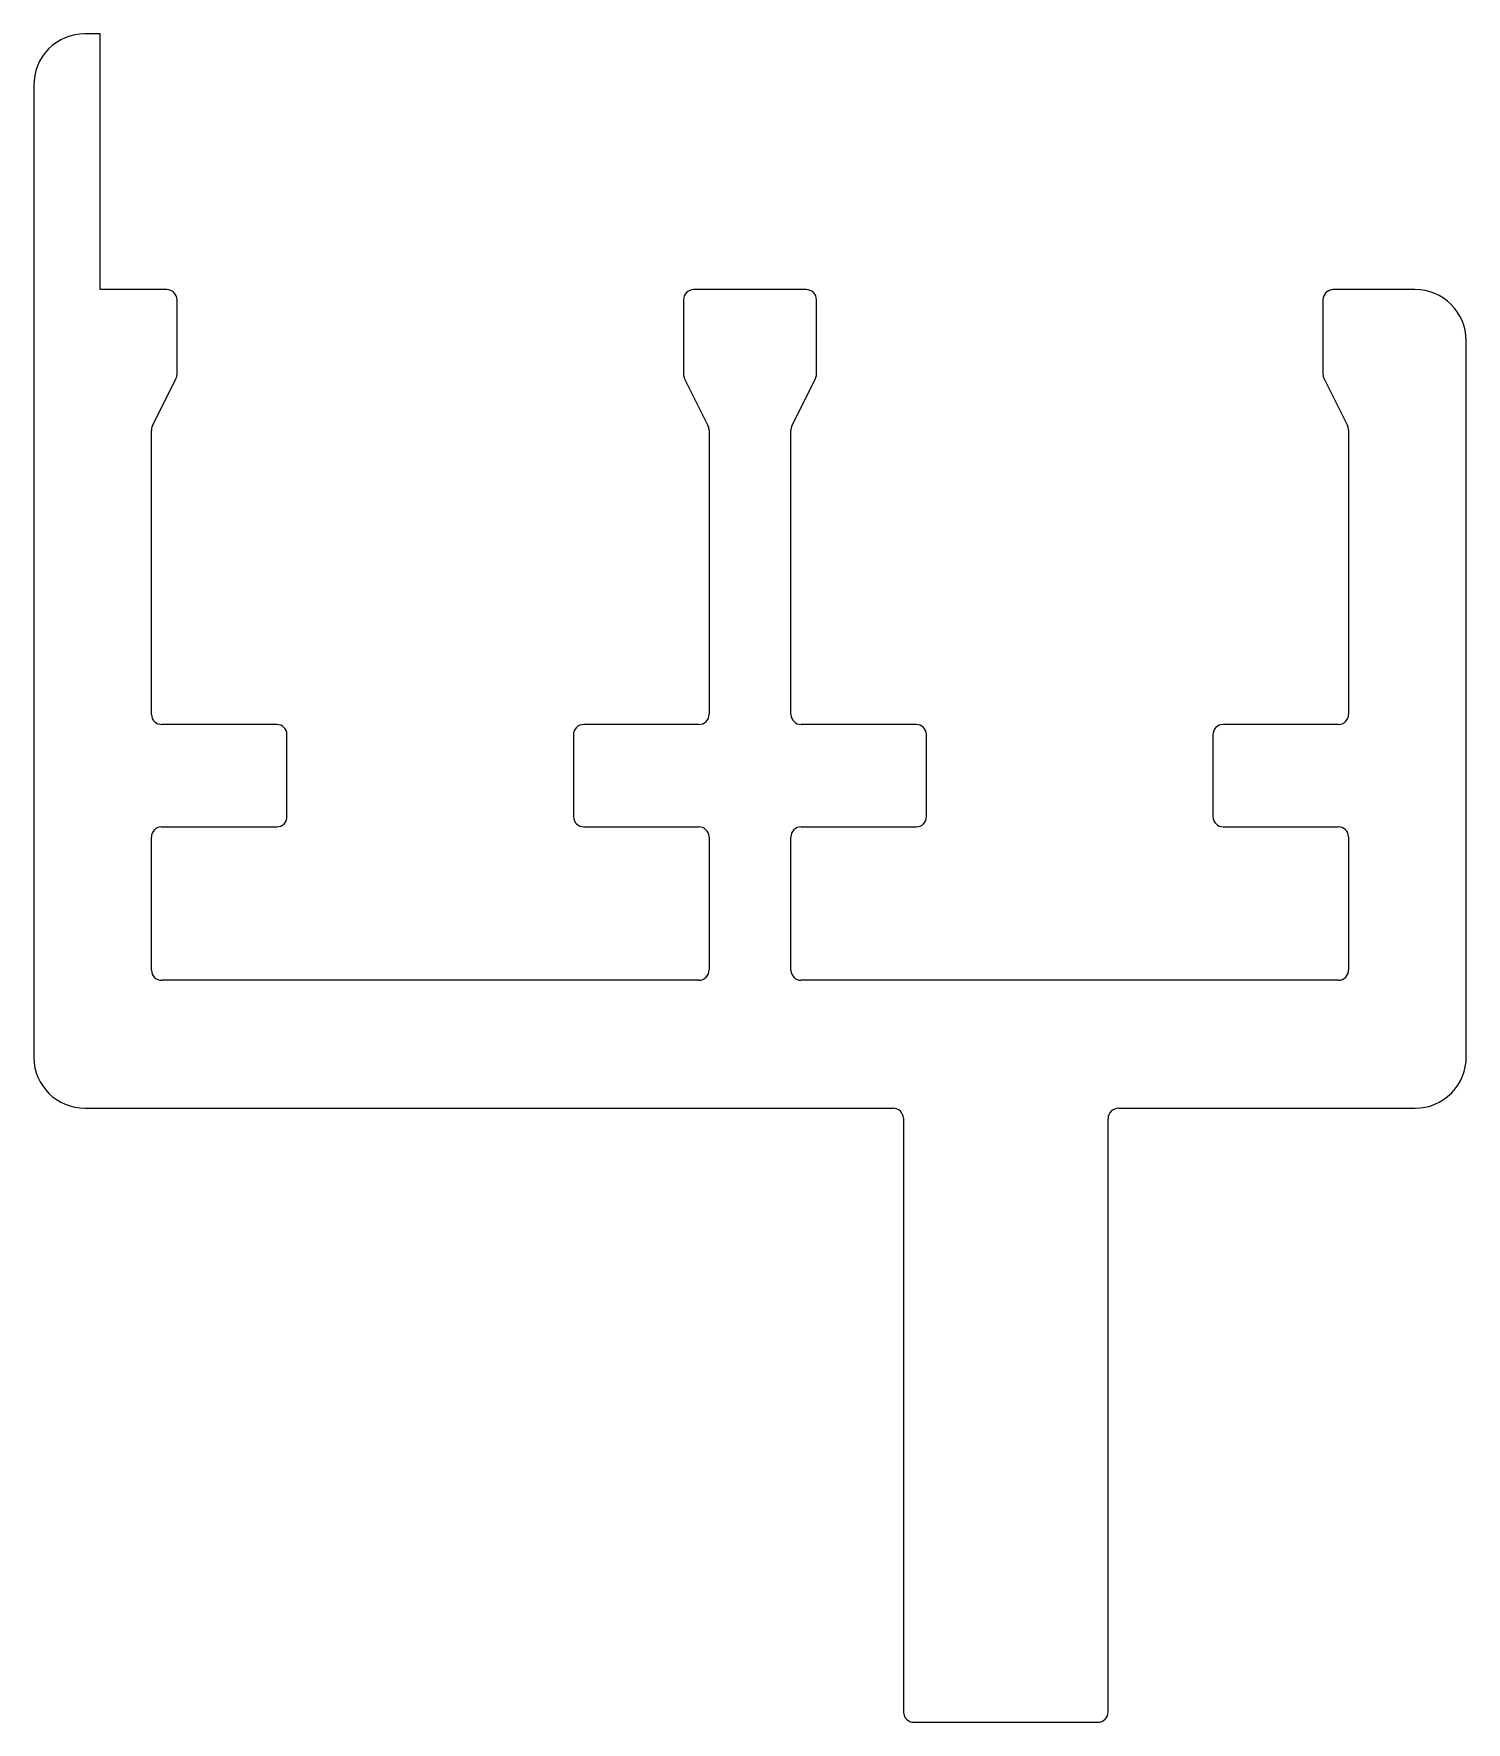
# Model space of a CAD drawing. Extents: x 2.5 to 30.5, y 0.9 to 33.9.
import ezdxf

# ---------------------------------------------------------------- set-up
doc = ezdxf.new("R2010")
doc.units = 0
doc.layers.get('0').update_dxf_attribs({"linetype": 'CONTINUOUS'})

msp = doc.modelspace()

# ---------------------------------------------------------------- linework, layer by layer
for p, q in [((3.809, 33.95), (3.507, 33.95)), ((3.809, 28.95), (3.809, 33.95)), ((2.509, 32.94), (2.509, 13.941)), ((5.108, 28.95), (3.809, 28.95)), ((5.309, 27.297), (5.309, 28.75)), ((15.209, 28.75), (15.209, 27.297)), ((17.608, 28.95), (15.408, 28.95)), ((17.809, 27.297), (17.809, 28.75)), ((27.709, 28.75), (27.709, 27.297)), ((29.507, 28.95), (27.908, 28.95)), ((30.509, 13.96), (30.509, 27.959)), ((4.828, 26.288), (5.288, 27.208)), ((15.23, 27.208), (15.686, 26.296)), ((17.328, 26.288), (17.788, 27.208)), ((27.73, 27.208), (28.186, 26.296)), ((4.809, 20.646), (4.809, 26.198)), ((15.709, 26.207), (15.709, 20.654)), ((17.309, 20.646), (17.309, 26.198)), ((28.209, 26.207), (28.209, 20.654)), ((7.259, 20.45), (5.01, 20.45)), ((7.459, 18.654), (7.459, 20.254)), ((13.059, 20.246), (13.059, 18.646)), ((15.51, 20.45), (13.259, 20.45)), ((19.759, 20.45), (17.51, 20.45)), ((19.959, 18.654), (19.959, 20.254)), ((25.559, 20.246), (25.559, 18.646)), ((28.01, 20.45), (25.758, 20.45)), ((4.809, 15.646), (4.809, 18.246)), ((5.009, 18.45), (5.009, 18.45)), ((5.009, 18.45), (7.26, 18.45)), ((13.26, 18.45), (15.509, 18.45)), ((15.709, 18.254), (15.709, 15.654)), ((17.309, 15.646), (17.309, 18.246)), ((17.509, 18.45), (17.509, 18.45)), ((17.509, 18.45), (19.76, 18.45)), ((25.76, 18.45), (28.008, 18.45)), ((28.209, 18.254), (28.209, 15.654)), ((15.512, 15.45), (5.012, 15.45)), ((28.012, 15.45), (17.512, 15.45)), ((3.51, 12.95), (19.309, 12.95)), ((23.709, 12.95), (23.709, 12.95)), ((23.709, 12.95), (29.509, 12.95)), ((19.509, 12.754), (19.509, 1.146)), ((23.509, 1.154), (23.509, 12.746)), ((19.709, 0.95), (23.309, 0.95))]:
    msp.add_line(p, q)
for centre, radius, start, end in [((3.51, 32.95), 1, 90.1219, 180.5615), ((5.109, 28.75), 0.2, 359.9971, 90.3167), ((15.409, 28.75), 0.2, 90.3171, 180), ((17.609, 28.75), 0.2, 359.9971, 90.3171), ((27.909, 28.75), 0.2, 90.3167, 180), ((29.509, 27.95), 1, 0.5615, 90.1219), ((5.109, 27.297), 0.2, 333.4353, 0), ((15.409, 27.297), 0.2, 179.9971, 206.5647), ((17.609, 27.297), 0.2, 333.4353, 0), ((27.909, 27.297), 0.2, 179.9971, 206.5647), ((5.009, 26.203), 0.2, 154.6504, 181.2661), ((15.509, 26.203), 0.2, 1.2661, 27.7762), ((17.509, 26.203), 0.2, 154.6504, 181.2661), ((28.009, 26.203), 0.2, 1.2661, 27.7762), ((5.009, 20.65), 0.2, 181.2661, 270.3164), ((15.509, 20.65), 0.2, 270.3167, 1.2661), ((17.509, 20.65), 0.2, 181.2661, 270.3164), ((28.009, 20.65), 0.2, 270.3167, 1.2661), ((7.259, 20.25), 0.2, 1.2661, 90), ((13.259, 20.25), 0.2, 90, 181.2661), ((19.759, 20.25), 0.2, 1.2661, 90), ((25.759, 20.25), 0.2, 90.3167, 181.2661), ((7.259, 18.65), 0.2, 270.3167, 1.2661), ((13.259, 18.65), 0.2, 181.2661, 270.3167), ((19.759, 18.65), 0.2, 270.3167, 1.2661), ((25.759, 18.65), 0.2, 181.2661, 270.3167), ((5.009, 18.25), 0.2, 90, 181.2661), ((15.509, 18.25), 0.2, 1.2661, 90), ((17.509, 18.25), 0.2, 90, 181.2661), ((28.009, 18.25), 0.2, 1.2661, 90.3167), ((5.009, 15.65), 0.2, 181.2661, 270.7754), ((15.509, 15.65), 0.2, 270.7754, 1.2661), ((17.509, 15.65), 0.2, 181.2661, 270.7754), ((28.009, 15.65), 0.2, 270.7754, 1.2661), ((3.51, 13.95), 1, 180.5615, 270), ((29.509, 13.95), 1, 270, 0.5615), ((19.309, 12.75), 0.2, 1.2661, 90), ((23.709, 12.75), 0.2, 90, 181.2661), ((19.709, 1.15), 0.2, 181.2661, 270), ((23.309, 1.15), 0.2, 269.9998, 1.2661)]:
    msp.add_arc(centre, radius, start, end)

doc.saveas('drawing.dxf')
